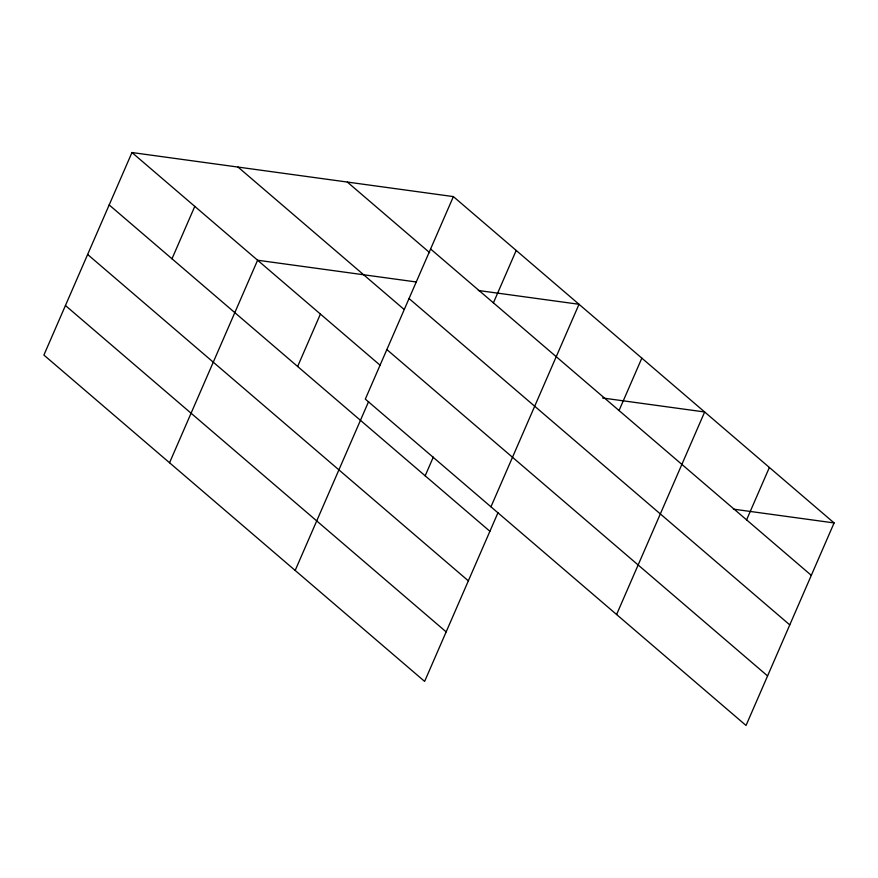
<?xml version="1.0" encoding="UTF-8"?>
<svg xmlns="http://www.w3.org/2000/svg" width="878" height="878" viewBox="0 0 878 878"><rect width="100%" height="100%" fill="white"/><g stroke="black" fill="none" stroke-linecap="round" stroke-linejoin="round"><path stroke-width="1.32" d="M453.377 196.595L365.314 399.117L746.037 725.469L834.1 522.937L453.377 196.595L131.963 152.531L43.9 355.063L424.623 681.405L498.035 512.576M171.989 258.791L194.784 206.385M169.542 462.761L257.594 260.228L416.282 281.981M297.631 366.488L320.415 314.072M295.173 570.448L368.584 401.619M493.414 302.844L516.198 250.439M425.171 475.81L433.304 457.098M490.956 506.815L579.019 304.282L478.323 290.486M619.045 410.542L641.84 358.136M616.597 614.512L704.661 411.98L602.615 397.997M746.585 519.864L769.38 467.458M733.404 509.141L834.1 522.937M430.593 249.001L811.316 575.353M347.315 182.053L429.693 252.666M409.049 298.542L789.772 624.884M238.026 167.072L403.825 309.199M386.858 349.576L767.581 675.928M131.963 152.531L380.152 365.27M109.179 204.936L489.891 531.289M87.635 254.477L468.347 580.83M65.444 305.522L446.156 631.875"/></g></svg>
